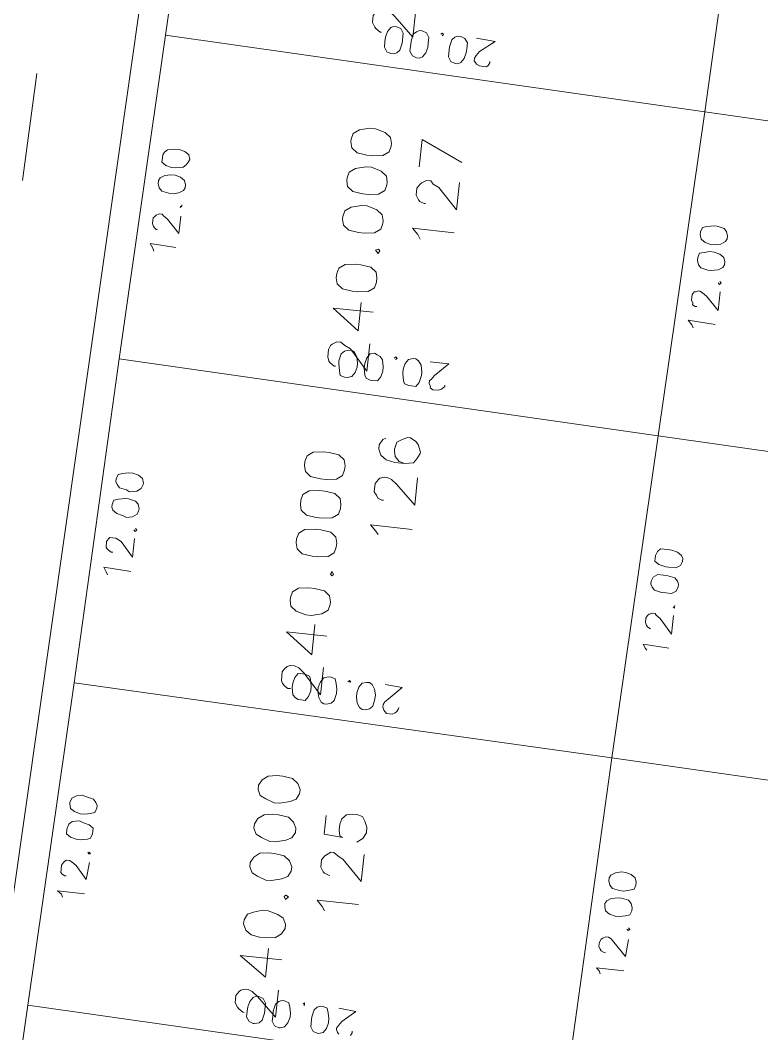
# Model space of a CAD drawing. Header units: metres. Extents: x -977055 to 805873, y -1033982 to 242021.
# Drawn here: x 2475.23 to 2502.61, y 827.98 to 865.4 of the extents above; entities that cross this region are included whole.
import ezdxf

# ---------------------------------------------------------------- set-up
doc = ezdxf.new("R2010")
doc.units = ezdxf.units.M
for name, color, linetype in [('PDF_acera', 7, 'Continuous'), ('PDF_areas por lote', 7, 'Continuous'), ('PDF_COTAS', 7, 'Continuous'), ('PDF_linea de centro', 7, 'Continuous'), ('PDF_LOTES', 7, 'Continuous'), ('PDF_No. lotes', 7, 'Continuous')]:
    doc.layers.add(name, color=color, linetype=linetype)

# ---------------------------------------------------------------- blocks, each defined once
blk = doc.blocks.new('CALLE')
at = {"layer": 'PDF_acera', "lineweight": 9}
blk.add_lwpolyline([(-139.031424, -91.826784), (-137.676672, -90.556704), (-136.618272, -59.439744), (-137.888352, -58.084992), (-293.684832, -52.750656), (-245.083104, -88.185888)], close=True, dxfattribs=at)
at = {"layer": 'PDF_areas por lote', "lineweight": 9}
for points in [[(-175.398048, -64.012032), (-175.398048, -63.969696), (-175.313376, -63.842688), (-175.27104, -63.800352), (-175.144032, -63.71568), (-174.932352, -63.71568), (-174.805344, -63.800352), (-174.763008, -63.842688), (-174.720672, -63.969696), (-174.720672, -64.054368), (-174.763008, -64.181376), (-174.890016, -64.35072), (-175.440384, -64.943424), (-174.636, -64.943424)], [(-173.746944, -64.943424), (-173.746944, -63.71568), (-174.297312, -64.520064), (-173.450592, -64.520064)], [(-165.787776, -64.35072), (-165.787776, -64.266048), (-165.74544, -64.181376), (-165.660768, -64.096704), (-165.576096, -64.054368), (-165.32208, -64.054368), (-165.237408, -64.096704), (-165.152736, -64.181376), (-165.1104, -64.266048), (-165.1104, -64.393056), (-165.152736, -64.520064), (-165.279744, -64.689408), (-165.872448, -65.239776), (-165.068064, -65.239776)], [(-164.136672, -65.239776), (-164.136672, -64.054368), (-164.729376, -64.858752), (-163.84032, -64.858752)], [(-156.21984, -64.647072), (-156.21984, -64.604736), (-156.135168, -64.477728), (-156.092832, -64.435392), (-155.965824, -64.393056), (-155.754144, -64.393056), (-155.627136, -64.435392), (-155.5848, -64.477728), (-155.500128, -64.604736), (-155.500128, -64.731744), (-155.5848, -64.858752), (-155.669472, -65.028096), (-156.262176, -65.578464), (-155.457792, -65.578464)], [(-154.5264, -65.578464), (-154.5264, -64.393056), (-155.119104, -65.19744), (-154.272384, -65.19744)], [(-146.313216, -64.943424), (-146.313216, -64.901088), (-146.228544, -64.77408), (-146.186208, -64.731744), (-146.0592, -64.647072), (-145.84752, -64.647072), (-145.720512, -64.731744), (-145.678176, -64.77408), (-145.63584, -64.901088), (-145.63584, -65.028096), (-145.678176, -65.112768), (-145.805184, -65.282112), (-146.355552, -65.874816), (-145.551168, -65.874816)]]:
    blk.add_lwpolyline(points, dxfattribs=at)
for points in [[(-172.815552, -63.71568), (-172.984896, -63.800352), (-173.111904, -63.969696), (-173.15424, -64.223712), (-173.15424, -64.393056), (-173.111904, -64.689408), (-172.984896, -64.858752), (-172.815552, -64.943424), (-172.688544, -64.943424), (-172.5192, -64.858752), (-172.434528, -64.689408), (-172.349856, -64.393056), (-172.349856, -64.223712), (-172.434528, -63.969696), (-172.5192, -63.800352), (-172.688544, -63.71568)], [(-171.122112, -63.71568), (-171.291456, -63.800352), (-171.376128, -63.969696), (-171.4608, -64.223712), (-171.4608, -64.393056), (-171.376128, -64.689408), (-171.291456, -64.858752), (-171.122112, -64.943424), (-170.995104, -64.943424), (-170.82576, -64.858752), (-170.698752, -64.689408), (-170.656416, -64.393056), (-170.656416, -64.223712), (-170.698752, -63.969696), (-170.82576, -63.800352), (-170.995104, -63.71568)], [(-169.97904, -63.71568), (-170.148384, -63.800352), (-170.233056, -63.969696), (-170.317728, -64.223712), (-170.317728, -64.393056), (-170.233056, -64.689408), (-170.148384, -64.858752), (-169.97904, -64.943424), (-169.852032, -64.943424), (-169.682688, -64.858752), (-169.55568, -64.689408), (-169.513344, -64.393056), (-169.513344, -64.223712), (-169.55568, -63.969696), (-169.682688, -63.800352), (-169.852032, -63.71568)], [(-168.835968, -63.71568), (-169.005312, -63.800352), (-169.089984, -63.969696), (-169.174656, -64.223712), (-169.174656, -64.393056), (-169.089984, -64.689408), (-169.005312, -64.858752), (-168.835968, -64.943424), (-168.70896, -64.943424), (-168.539616, -64.858752), (-168.412608, -64.689408), (-168.370272, -64.393056), (-168.370272, -64.223712), (-168.412608, -63.969696), (-168.539616, -63.800352), (-168.70896, -63.71568)], [(-163.20528, -64.054368), (-163.374624, -64.096704), (-163.501632, -64.266048), (-163.586304, -64.5624), (-163.586304, -64.731744), (-163.501632, -65.028096), (-163.374624, -65.19744), (-163.20528, -65.239776), (-163.120608, -65.239776), (-162.951264, -65.19744), (-162.824256, -65.028096), (-162.78192, -64.731744), (-162.78192, -64.5624), (-162.824256, -64.266048), (-162.951264, -64.096704), (-163.120608, -64.054368)], [(-161.51184, -64.054368), (-161.681184, -64.096704), (-161.808192, -64.266048), (-161.850528, -64.5624), (-161.850528, -64.731744), (-161.808192, -65.028096), (-161.681184, -65.19744), (-161.51184, -65.239776), (-161.384832, -65.239776), (-161.215488, -65.19744), (-161.08848, -65.028096), (-161.046144, -64.731744), (-161.046144, -64.5624), (-161.08848, -64.266048), (-161.215488, -64.096704), (-161.384832, -64.054368)], [(-160.368768, -64.054368), (-160.538112, -64.096704), (-160.66512, -64.266048), (-160.707456, -64.5624), (-160.707456, -64.731744), (-160.66512, -65.028096), (-160.538112, -65.19744), (-160.368768, -65.239776), (-160.24176, -65.239776), (-160.072416, -65.19744), (-159.945408, -65.028096), (-159.903072, -64.731744), (-159.903072, -64.5624), (-159.945408, -64.266048), (-160.072416, -64.096704), (-160.24176, -64.054368)], [(-159.225696, -64.054368), (-159.39504, -64.096704), (-159.522048, -64.266048), (-159.564384, -64.5624), (-159.564384, -64.731744), (-159.522048, -65.028096), (-159.39504, -65.19744), (-159.225696, -65.239776), (-159.098688, -65.239776), (-158.929344, -65.19744), (-158.802336, -65.028096), (-158.76, -64.731744), (-158.76, -64.5624), (-158.802336, -64.266048), (-158.929344, -64.096704), (-159.098688, -64.054368)], [(-153.637344, -64.393056), (-153.806688, -64.435392), (-153.933696, -64.604736), (-153.976032, -64.901088), (-153.976032, -65.070432), (-153.933696, -65.366784), (-153.806688, -65.536128), (-153.637344, -65.578464), (-153.510336, -65.578464), (-153.340992, -65.536128), (-153.213984, -65.366784), (-153.171648, -65.070432), (-153.171648, -64.901088), (-153.213984, -64.604736), (-153.340992, -64.435392), (-153.510336, -64.393056)], [(-151.901568, -64.393056), (-152.070912, -64.435392), (-152.19792, -64.604736), (-152.240256, -64.901088), (-152.240256, -65.070432), (-152.19792, -65.366784), (-152.070912, -65.536128), (-151.901568, -65.578464), (-151.816896, -65.578464), (-151.647552, -65.536128), (-151.520544, -65.366784), (-151.435872, -65.070432), (-151.435872, -64.901088), (-151.520544, -64.604736), (-151.647552, -64.435392), (-151.816896, -64.393056)], [(-150.758496, -64.393056), (-150.92784, -64.435392), (-151.054848, -64.604736), (-151.097184, -64.901088), (-151.097184, -65.070432), (-151.054848, -65.366784), (-150.92784, -65.536128), (-150.758496, -65.578464), (-150.673824, -65.578464), (-150.50448, -65.536128), (-150.377472, -65.366784), (-150.2928, -65.070432), (-150.2928, -64.901088), (-150.377472, -64.604736), (-150.50448, -64.435392), (-150.673824, -64.393056)], [(-149.615424, -64.393056), (-149.784768, -64.435392), (-149.911776, -64.604736), (-149.954112, -64.901088), (-149.954112, -65.070432), (-149.911776, -65.366784), (-149.784768, -65.536128), (-149.615424, -65.578464), (-149.530752, -65.578464), (-149.361408, -65.536128), (-149.2344, -65.366784), (-149.149728, -65.070432), (-149.149728, -64.901088), (-149.2344, -64.604736), (-149.361408, -64.435392), (-149.530752, -64.393056)], [(-171.88416, -64.816416), (-171.968832, -64.858752), (-171.88416, -64.943424), (-171.841824, -64.858752)], [(-162.316224, -65.155104), (-162.35856, -65.19744), (-162.316224, -65.239776), (-162.231552, -65.19744)], [(-152.705952, -65.451456), (-152.790624, -65.536128), (-152.705952, -65.578464), (-152.663616, -65.536128)]]:
    blk.add_lwpolyline(points, close=True, dxfattribs=at)
at = {"layer": 'PDF_COTAS', "lineweight": 9}
for points in [[(-172.603872, -58.339008), (-172.5192, -58.296672), (-172.434528, -58.169664), (-172.434528, -58.974048)], [(-171.968832, -58.381344), (-171.968832, -58.339008), (-171.926496, -58.254336), (-171.88416, -58.212), (-171.799488, -58.212), (-171.67248, -58.212), (-171.587808, -58.254336), (-171.545472, -58.296672), (-171.503136, -58.339008), (-171.503136, -58.42368), (-171.545472, -58.508352), (-171.630144, -58.63536), (-172.011168, -58.974048), (-171.503136, -59.016384)], [(-163.035936, -58.63536), (-162.951264, -58.593024), (-162.824256, -58.508352), (-162.866592, -59.312736)], [(-162.35856, -58.720032), (-162.35856, -58.677696), (-162.316224, -58.593024), (-162.273888, -58.550688), (-162.231552, -58.508352), (-162.062208, -58.508352), (-161.977536, -58.550688), (-161.9352, -58.593024), (-161.9352, -58.677696), (-161.9352, -58.762368), (-161.977536, -58.84704), (-162.019872, -58.931712), (-162.443232, -59.312736), (-161.892864, -59.312736)], [(-171.206784, -58.931712), (-171.24912, -58.974048), (-171.24912, -59.016384), (-171.206784, -58.974048)], [(-153.425664, -58.974048), (-153.340992, -58.931712), (-153.213984, -58.84704), (-153.25632, -59.609088)], [(-152.790624, -59.016384), (-152.790624, -58.974048), (-152.748288, -58.931712), (-152.705952, -58.889376), (-152.62128, -58.84704), (-152.451936, -58.84704), (-152.4096, -58.889376), (-152.367264, -58.931712), (-152.324928, -59.016384), (-152.324928, -59.101056), (-152.367264, -59.143392), (-152.451936, -59.2704), (-152.83296, -59.651424), (-152.324928, -59.651424)], [(-161.638848, -59.2704), (-161.681184, -59.312736), (-161.638848, -59.355072), (-161.596512, -59.312736)], [(-152.028576, -59.609088), (-152.070912, -59.609088), (-152.028576, -59.651424), (-151.98624, -59.651424)], [(-175.736736, -67.187232), (-175.652064, -67.229568), (-175.609728, -67.229568), (-175.652064, -67.229568), (-175.736736, -67.187232)], [(-175.736736, -66.848544), (-175.6944, -66.806208), (-175.609728, -66.763872), (-175.567392, -66.763872), (-175.48272, -66.806208), (-175.355712, -66.89088), (-175.017024, -67.271904), (-174.974688, -66.763872), (-175.017024, -67.271904), (-175.355712, -66.89088), (-175.48272, -66.806208), (-175.567392, -66.763872), (-175.609728, -66.763872), (-175.6944, -66.806208), (-175.736736, -66.848544)]]:
    blk.add_lwpolyline(points, dxfattribs=at)
for points in [[(-170.61408, -58.254336), (-170.741088, -58.254336), (-170.82576, -58.381344), (-170.868096, -58.550688), (-170.868096, -58.677696), (-170.82576, -58.889376), (-170.783424, -58.974048), (-170.656416, -59.016384), (-170.571744, -59.016384), (-170.487072, -59.016384), (-170.4024, -58.889376), (-170.360064, -58.720032), (-170.317728, -58.593024), (-170.360064, -58.381344), (-170.444736, -58.296672), (-170.571744, -58.254336)], [(-169.852032, -58.254336), (-169.97904, -58.296672), (-170.063712, -58.42368), (-170.106048, -58.593024), (-170.106048, -58.720032), (-170.063712, -58.889376), (-170.021376, -59.016384), (-169.894368, -59.05872), (-169.809696, -59.05872), (-169.725024, -59.016384), (-169.640352, -58.931712), (-169.598016, -58.720032), (-169.55568, -58.593024), (-169.598016, -58.42368), (-169.682688, -58.296672), (-169.809696, -58.254336)], [(-161.046144, -58.550688), (-161.130816, -58.593024), (-161.215488, -58.720032), (-161.257824, -58.889376), (-161.30016, -59.016384), (-161.257824, -59.185728), (-161.173152, -59.312736), (-161.046144, -59.355072), (-161.003808, -59.355072), (-160.8768, -59.312736), (-160.792128, -59.228064), (-160.749792, -59.016384), (-160.749792, -58.931712), (-160.792128, -58.720032), (-160.834464, -58.593024), (-160.961472, -58.550688)], [(-160.284096, -58.593024), (-160.368768, -58.63536), (-160.45344, -58.720032), (-160.495776, -58.931712), (-160.538112, -59.016384), (-160.495776, -59.228064), (-160.411104, -59.355072), (-160.284096, -59.397408), (-160.24176, -59.397408), (-160.114752, -59.355072), (-160.03008, -59.228064), (-159.987744, -59.05872), (-159.987744, -58.931712), (-160.03008, -58.762368), (-160.072416, -58.63536), (-160.199424, -58.593024)], [(-151.435872, -58.889376), (-151.56288, -58.931712), (-151.647552, -59.016384), (-151.689888, -59.228064), (-151.689888, -59.355072), (-151.647552, -59.524416), (-151.56288, -59.651424), (-151.478208, -59.69376), (-151.393536, -59.69376), (-151.266528, -59.651424), (-151.181856, -59.524416), (-151.13952, -59.355072), (-151.13952, -59.228064), (-151.181856, -59.05872), (-151.266528, -58.931712), (-151.3512, -58.889376)], [(-150.673824, -58.931712), (-150.800832, -58.931712), (-150.885504, -59.05872), (-150.92784, -59.228064), (-150.92784, -59.355072), (-150.885504, -59.566752), (-150.800832, -59.651424), (-150.71616, -59.69376), (-150.631488, -59.736096), (-150.50448, -59.69376), (-150.419808, -59.566752), (-150.377472, -59.397408), (-150.377472, -59.2704), (-150.419808, -59.05872), (-150.50448, -58.974048), (-150.589152, -58.931712)], [(-175.6944, -64.35072), (-175.652064, -64.477728), (-175.567392, -64.5624), (-175.355712, -64.604736), (-175.27104, -64.604736), (-175.05936, -64.604736), (-174.932352, -64.520064), (-174.890016, -64.393056), (-174.890016, -64.308384), (-174.932352, -64.223712), (-175.05936, -64.13904), (-175.228704, -64.096704), (-175.355712, -64.096704), (-175.525056, -64.096704), (-175.652064, -64.181376), (-175.6944, -64.308384)], [(-175.6944, -64.35072), (-175.652064, -64.477728), (-175.567392, -64.5624), (-175.355712, -64.604736), (-175.27104, -64.604736), (-175.05936, -64.604736), (-174.932352, -64.520064), (-174.890016, -64.393056), (-174.890016, -64.308384), (-174.932352, -64.223712), (-175.05936, -64.13904), (-175.228704, -64.096704), (-175.355712, -64.096704), (-175.525056, -64.096704), (-175.652064, -64.181376), (-175.6944, -64.308384)], [(-166.084128, -64.689408), (-166.084128, -64.816416), (-165.95712, -64.901088), (-165.787776, -64.943424), (-165.660768, -64.943424), (-165.449088, -64.901088), (-165.364416, -64.858752), (-165.32208, -64.731744), (-165.32208, -64.647072), (-165.32208, -64.520064), (-165.449088, -64.435392), (-165.618432, -64.393056), (-165.74544, -64.393056), (-165.95712, -64.435392), (-166.041792, -64.520064), (-166.084128, -64.604736)], [(-166.084128, -64.689408), (-166.084128, -64.816416), (-165.95712, -64.901088), (-165.787776, -64.943424), (-165.660768, -64.943424), (-165.449088, -64.901088), (-165.364416, -64.858752), (-165.32208, -64.731744), (-165.32208, -64.647072), (-165.32208, -64.520064), (-165.449088, -64.435392), (-165.618432, -64.393056), (-165.74544, -64.393056), (-165.95712, -64.435392), (-166.041792, -64.520064), (-166.084128, -64.604736)], [(-175.736736, -65.112768), (-175.6944, -65.239776), (-175.567392, -65.324448), (-175.398048, -65.366784), (-175.27104, -65.366784), (-175.101696, -65.324448), (-174.974688, -65.282112), (-174.932352, -65.155104), (-174.932352, -65.070432), (-174.974688, -64.98576), (-175.05936, -64.901088), (-175.27104, -64.858752), (-175.355712, -64.858752), (-175.567392, -64.858752), (-175.6944, -64.943424), (-175.736736, -65.070432)], [(-175.736736, -65.112768), (-175.6944, -65.239776), (-175.567392, -65.324448), (-175.398048, -65.366784), (-175.27104, -65.366784), (-175.101696, -65.324448), (-174.974688, -65.282112), (-174.932352, -65.155104), (-174.932352, -65.070432), (-174.974688, -64.98576), (-175.05936, -64.901088), (-175.27104, -64.858752), (-175.355712, -64.858752), (-175.567392, -64.858752), (-175.6944, -64.943424), (-175.736736, -65.070432)], [(-156.516192, -65.028096), (-156.473856, -65.155104), (-156.346848, -65.239776), (-156.177504, -65.282112), (-156.050496, -65.282112), (-155.881152, -65.239776), (-155.754144, -65.155104), (-155.711808, -65.070432), (-155.711808, -64.98576), (-155.754144, -64.858752), (-155.838816, -64.77408), (-156.050496, -64.731744), (-156.135168, -64.731744), (-156.346848, -64.77408), (-156.473856, -64.816416), (-156.516192, -64.943424)], [(-156.516192, -65.028096), (-156.473856, -65.155104), (-156.346848, -65.239776), (-156.177504, -65.282112), (-156.050496, -65.282112), (-155.881152, -65.239776), (-155.754144, -65.155104), (-155.711808, -65.070432), (-155.711808, -64.98576), (-155.754144, -64.858752), (-155.838816, -64.77408), (-156.050496, -64.731744), (-156.135168, -64.731744), (-156.346848, -64.77408), (-156.473856, -64.816416), (-156.516192, -64.943424)], [(-166.126464, -65.451456), (-166.084128, -65.578464), (-165.999456, -65.663136), (-165.787776, -65.705472), (-165.660768, -65.705472), (-165.491424, -65.663136), (-165.364416, -65.6208), (-165.32208, -65.493792), (-165.32208, -65.40912), (-165.364416, -65.282112), (-165.491424, -65.19744), (-165.660768, -65.155104), (-165.787776, -65.155104), (-165.95712, -65.19744), (-166.084128, -65.282112), (-166.126464, -65.366784)], [(-166.126464, -65.451456), (-166.084128, -65.578464), (-165.999456, -65.663136), (-165.787776, -65.705472), (-165.660768, -65.705472), (-165.491424, -65.663136), (-165.364416, -65.6208), (-165.32208, -65.493792), (-165.32208, -65.40912), (-165.364416, -65.282112), (-165.491424, -65.19744), (-165.660768, -65.155104), (-165.787776, -65.155104), (-165.95712, -65.19744), (-166.084128, -65.282112), (-166.126464, -65.366784)], [(-146.90592, -65.366784), (-146.863584, -65.451456), (-146.778912, -65.536128), (-146.567232, -65.578464), (-146.48256, -65.578464), (-146.27088, -65.578464), (-146.143872, -65.493792), (-146.101536, -65.366784), (-146.101536, -65.282112), (-146.143872, -65.19744), (-146.27088, -65.112768), (-146.440224, -65.070432), (-146.567232, -65.070432), (-146.736576, -65.070432), (-146.863584, -65.155104), (-146.90592, -65.282112)], [(-146.90592, -65.366784), (-146.863584, -65.451456), (-146.778912, -65.536128), (-146.567232, -65.578464), (-146.48256, -65.578464), (-146.27088, -65.578464), (-146.143872, -65.493792), (-146.101536, -65.366784), (-146.101536, -65.282112), (-146.143872, -65.19744), (-146.27088, -65.112768), (-146.440224, -65.070432), (-146.567232, -65.070432), (-146.736576, -65.070432), (-146.863584, -65.155104), (-146.90592, -65.282112)], [(-156.516192, -65.790144), (-156.516192, -65.917152), (-156.389184, -66.001824), (-156.21984, -66.04416), (-156.092832, -66.04416), (-155.881152, -66.001824), (-155.79648, -65.917152), (-155.754144, -65.83248), (-155.711808, -65.747808), (-155.754144, -65.6208), (-155.881152, -65.536128), (-156.050496, -65.493792), (-156.177504, -65.493792), (-156.389184, -65.536128), (-156.473856, -65.578464), (-156.516192, -65.705472)], [(-156.516192, -65.790144), (-156.516192, -65.917152), (-156.389184, -66.001824), (-156.21984, -66.04416), (-156.092832, -66.04416), (-155.881152, -66.001824), (-155.79648, -65.917152), (-155.754144, -65.83248), (-155.711808, -65.747808), (-155.754144, -65.6208), (-155.881152, -65.536128), (-156.050496, -65.493792), (-156.177504, -65.493792), (-156.389184, -65.536128), (-156.473856, -65.578464), (-156.516192, -65.705472)], [(-174.974688, -65.705472), (-174.932352, -65.747808), (-174.974688, -65.747808), (-175.017024, -65.747808), (-174.974688, -65.747808), (-174.932352, -65.747808)], [(-146.948256, -66.128832), (-146.90592, -66.213504), (-146.778912, -66.298176), (-146.609568, -66.340512), (-146.48256, -66.340512), (-146.313216, -66.340512), (-146.186208, -66.25584), (-146.143872, -66.128832), (-146.143872, -66.04416), (-146.186208, -65.959488), (-146.27088, -65.874816), (-146.48256, -65.83248), (-146.567232, -65.83248), (-146.778912, -65.83248), (-146.90592, -65.917152), (-146.948256, -66.04416)], [(-146.948256, -66.128832), (-146.90592, -66.213504), (-146.778912, -66.298176), (-146.609568, -66.340512), (-146.48256, -66.340512), (-146.313216, -66.340512), (-146.186208, -66.25584), (-146.143872, -66.128832), (-146.143872, -66.04416), (-146.186208, -65.959488), (-146.27088, -65.874816), (-146.48256, -65.83248), (-146.567232, -65.83248), (-146.778912, -65.83248), (-146.90592, -65.917152), (-146.948256, -66.04416)], [(-175.779072, -66.25584), (-175.736736, -66.382848), (-175.609728, -66.46752), (-175.440384, -66.509856), (-175.313376, -66.509856), (-175.144032, -66.46752), (-175.017024, -66.425184), (-174.974688, -66.298176), (-174.974688, -66.213504), (-175.017024, -66.128832), (-175.101696, -66.04416), (-175.313376, -66.001824), (-175.398048, -66.001824), (-175.609728, -66.001824), (-175.736736, -66.086496), (-175.779072, -66.213504)], [(-175.779072, -66.25584), (-175.736736, -66.382848), (-175.609728, -66.46752), (-175.440384, -66.509856), (-175.313376, -66.509856), (-175.144032, -66.46752), (-175.017024, -66.425184), (-174.974688, -66.298176), (-174.974688, -66.213504), (-175.017024, -66.128832), (-175.101696, -66.04416), (-175.313376, -66.001824), (-175.398048, -66.001824), (-175.609728, -66.001824), (-175.736736, -66.086496), (-175.779072, -66.213504)], [(-165.406752, -66.001824), (-165.364416, -66.04416), (-165.406752, -66.086496), (-165.406752, -66.04416), (-165.406752, -66.086496), (-165.364416, -66.04416)], [(-166.1688, -66.594528), (-166.126464, -66.721536), (-166.041792, -66.806208), (-165.830112, -66.848544), (-165.703104, -66.848544), (-165.53376, -66.806208), (-165.406752, -66.721536), (-165.364416, -66.636864), (-165.364416, -66.552192), (-165.406752, -66.425184), (-165.53376, -66.340512), (-165.703104, -66.298176), (-165.830112, -66.298176), (-165.999456, -66.340512), (-166.126464, -66.425184), (-166.1688, -66.509856)], [(-166.1688, -66.594528), (-166.126464, -66.721536), (-166.041792, -66.806208), (-165.830112, -66.848544), (-165.703104, -66.848544), (-165.53376, -66.806208), (-165.406752, -66.721536), (-165.364416, -66.636864), (-165.364416, -66.552192), (-165.406752, -66.425184), (-165.53376, -66.340512), (-165.703104, -66.298176), (-165.830112, -66.298176), (-165.999456, -66.340512), (-166.126464, -66.425184), (-166.1688, -66.509856)], [(-155.79648, -66.340512), (-155.754144, -66.382848), (-155.79648, -66.425184), (-155.838816, -66.382848), (-155.79648, -66.425184), (-155.754144, -66.382848)], [(-156.558528, -66.933216), (-156.558528, -67.060224), (-156.43152, -67.144896), (-156.21984, -67.187232), (-156.135168, -67.187232), (-155.923488, -67.144896), (-155.79648, -67.060224), (-155.754144, -66.975552), (-155.754144, -66.89088), (-155.79648, -66.763872), (-155.923488, -66.6792), (-156.092832, -66.636864), (-156.21984, -66.636864), (-156.43152, -66.6792), (-156.516192, -66.721536), (-156.558528, -66.848544)], [(-156.558528, -66.933216), (-156.558528, -67.060224), (-156.43152, -67.144896), (-156.21984, -67.187232), (-156.135168, -67.187232), (-155.923488, -67.144896), (-155.79648, -67.060224), (-155.754144, -66.975552), (-155.754144, -66.89088), (-155.79648, -66.763872), (-155.923488, -66.6792), (-156.092832, -66.636864), (-156.21984, -66.636864), (-156.43152, -66.6792), (-156.516192, -66.721536), (-156.558528, -66.848544)], [(-146.186208, -66.6792), (-146.143872, -66.721536), (-146.186208, -66.763872), (-146.228544, -66.721536), (-146.186208, -66.763872), (-146.143872, -66.721536)], [(-146.990592, -67.271904), (-146.948256, -67.356576), (-146.821248, -67.441248), (-146.651904, -67.483584), (-146.524896, -67.483584), (-146.355552, -67.483584), (-146.228544, -67.398912), (-146.186208, -67.271904), (-146.186208, -67.187232), (-146.228544, -67.10256), (-146.313216, -67.017888), (-146.524896, -66.975552), (-146.609568, -66.975552), (-146.821248, -66.975552), (-146.948256, -67.060224), (-146.990592, -67.187232)], [(-146.990592, -67.271904), (-146.948256, -67.356576), (-146.821248, -67.441248), (-146.651904, -67.483584), (-146.524896, -67.483584), (-146.355552, -67.483584), (-146.228544, -67.398912), (-146.186208, -67.271904), (-146.186208, -67.187232), (-146.228544, -67.10256), (-146.313216, -67.017888), (-146.524896, -66.975552), (-146.609568, -66.975552), (-146.821248, -66.975552), (-146.948256, -67.060224), (-146.990592, -67.187232)], [(-165.364416, -67.10256), (-165.406752, -67.610592), (-165.787776, -67.229568), (-165.872448, -67.144896), (-165.95712, -67.10256), (-166.041792, -67.10256), (-166.126464, -67.144896), (-166.1688, -67.187232), (-166.211136, -67.229568), (-166.211136, -67.398912), (-166.1688, -67.483584), (-166.126464, -67.52592), (-166.041792, -67.568256), (-165.999456, -67.568256), (-166.041792, -67.568256), (-166.126464, -67.52592), (-166.1688, -67.483584), (-166.211136, -67.398912), (-166.211136, -67.229568), (-166.1688, -67.187232), (-166.126464, -67.144896), (-166.041792, -67.10256), (-165.95712, -67.10256), (-165.872448, -67.144896), (-165.787776, -67.229568), (-165.406752, -67.610592)], [(-155.79648, -67.398912), (-155.79648, -67.94928), (-156.177504, -67.568256), (-156.304512, -67.483584), (-156.346848, -67.441248), (-156.43152, -67.441248), (-156.516192, -67.483584), (-156.558528, -67.483584), (-156.600864, -67.568256), (-156.600864, -67.7376), (-156.558528, -67.822272), (-156.516192, -67.864608), (-156.473856, -67.906944), (-156.43152, -67.906944), (-156.473856, -67.906944), (-156.516192, -67.864608), (-156.558528, -67.822272), (-156.600864, -67.7376), (-156.600864, -67.568256), (-156.558528, -67.483584), (-156.516192, -67.483584), (-156.43152, -67.441248), (-156.346848, -67.441248), (-156.304512, -67.483584), (-156.177504, -67.568256), (-155.79648, -67.94928)], [(-146.186208, -67.7376), (-146.228544, -68.287968), (-146.567232, -67.864608), (-146.69424, -67.779936), (-146.778912, -67.7376), (-146.863584, -67.7376), (-146.90592, -67.779936), (-146.948256, -67.822272), (-146.990592, -67.906944), (-146.990592, -68.033952), (-146.990592, -68.118624), (-146.948256, -68.16096), (-146.863584, -68.203296), (-146.821248, -68.203296), (-146.863584, -68.203296), (-146.948256, -68.16096), (-146.990592, -68.118624), (-146.990592, -68.033952), (-146.990592, -67.906944), (-146.948256, -67.822272), (-146.90592, -67.779936), (-146.863584, -67.7376), (-146.778912, -67.7376), (-146.69424, -67.779936), (-146.567232, -67.864608), (-146.228544, -68.287968)], [(-172.984896, -74.977056), (-172.984896, -74.172672), (-173.069568, -74.257344), (-173.15424, -74.29968), (-173.069568, -74.257344), (-172.984896, -74.172672)], [(-172.053504, -75.019392), (-172.561536, -74.977056), (-172.180512, -74.596032), (-172.09584, -74.51136), (-172.053504, -74.426688), (-172.053504, -74.342016), (-172.09584, -74.257344), (-172.138176, -74.215008), (-172.222848, -74.172672), (-172.349856, -74.172672), (-172.434528, -74.215008), (-172.476864, -74.257344), (-172.5192, -74.342016), (-172.5192, -74.384352), (-172.5192, -74.342016), (-172.476864, -74.257344), (-172.434528, -74.215008), (-172.349856, -74.172672), (-172.222848, -74.172672), (-172.138176, -74.215008), (-172.09584, -74.257344), (-172.053504, -74.342016), (-172.053504, -74.426688), (-172.09584, -74.51136), (-172.180512, -74.596032), (-172.561536, -74.977056)], [(-171.164448, -74.215008), (-171.291456, -74.257344), (-171.376128, -74.384352), (-171.418464, -74.553696), (-171.418464, -74.680704), (-171.376128, -74.850048), (-171.333792, -74.977056), (-171.206784, -75.019392), (-171.122112, -75.019392), (-170.995104, -74.977056), (-170.910432, -74.892384), (-170.868096, -74.680704), (-170.868096, -74.596032), (-170.910432, -74.384352), (-170.995104, -74.257344), (-171.079776, -74.215008)], [(-171.164448, -74.215008), (-171.291456, -74.257344), (-171.376128, -74.384352), (-171.418464, -74.553696), (-171.418464, -74.680704), (-171.376128, -74.850048), (-171.333792, -74.977056), (-171.206784, -75.019392), (-171.122112, -75.019392), (-170.995104, -74.977056), (-170.910432, -74.892384), (-170.868096, -74.680704), (-170.868096, -74.596032), (-170.910432, -74.384352), (-170.995104, -74.257344), (-171.079776, -74.215008)], [(-170.4024, -74.257344), (-170.529408, -74.29968), (-170.61408, -74.384352), (-170.656416, -74.596032), (-170.656416, -74.72304), (-170.61408, -74.892384), (-170.571744, -75.019392), (-170.444736, -75.061728), (-170.360064, -75.061728), (-170.233056, -75.019392), (-170.148384, -74.892384), (-170.106048, -74.72304), (-170.106048, -74.596032), (-170.148384, -74.426688), (-170.233056, -74.29968), (-170.317728, -74.257344)], [(-170.4024, -74.257344), (-170.529408, -74.29968), (-170.61408, -74.384352), (-170.656416, -74.596032), (-170.656416, -74.72304), (-170.61408, -74.892384), (-170.571744, -75.019392), (-170.444736, -75.061728), (-170.360064, -75.061728), (-170.233056, -75.019392), (-170.148384, -74.892384), (-170.106048, -74.72304), (-170.106048, -74.596032), (-170.148384, -74.426688), (-170.233056, -74.29968), (-170.317728, -74.257344)], [(-163.41696, -75.273408), (-163.374624, -74.51136), (-163.501632, -74.596032), (-163.543968, -74.638368), (-163.501632, -74.596032), (-163.374624, -74.51136)], [(-162.443232, -75.315744), (-162.9936, -75.315744), (-162.57024, -74.93472), (-162.485568, -74.807712), (-162.443232, -74.765376), (-162.443232, -74.680704), (-162.485568, -74.596032), (-162.527904, -74.553696), (-162.612576, -74.51136), (-162.739584, -74.51136), (-162.824256, -74.553696), (-162.866592, -74.596032), (-162.908928, -74.680704), (-162.866592, -74.596032), (-162.824256, -74.553696), (-162.739584, -74.51136), (-162.612576, -74.51136), (-162.527904, -74.553696), (-162.485568, -74.596032), (-162.443232, -74.680704), (-162.443232, -74.765376), (-162.485568, -74.807712), (-162.57024, -74.93472), (-162.9936, -75.315744)], [(-161.596512, -74.553696), (-161.681184, -74.596032), (-161.765856, -74.680704), (-161.808192, -74.892384), (-161.808192, -75.019392), (-161.808192, -75.188736), (-161.72352, -75.315744), (-161.596512, -75.35808), (-161.51184, -75.35808), (-161.427168, -75.315744), (-161.342496, -75.231072), (-161.30016, -75.019392), (-161.30016, -74.892384), (-161.30016, -74.72304), (-161.384832, -74.596032), (-161.51184, -74.553696)], [(-161.596512, -74.553696), (-161.681184, -74.596032), (-161.765856, -74.680704), (-161.808192, -74.892384), (-161.808192, -75.019392), (-161.808192, -75.188736), (-161.72352, -75.315744), (-161.596512, -75.35808), (-161.51184, -75.35808), (-161.427168, -75.315744), (-161.342496, -75.231072), (-161.30016, -75.019392), (-161.30016, -74.892384), (-161.30016, -74.72304), (-161.384832, -74.596032), (-161.51184, -74.553696)], [(-160.834464, -74.596032), (-160.919136, -74.596032), (-161.003808, -74.72304), (-161.046144, -74.93472), (-161.046144, -75.019392), (-161.046144, -75.231072), (-160.961472, -75.35808), (-160.834464, -75.400416), (-160.749792, -75.400416), (-160.66512, -75.35808), (-160.580448, -75.231072), (-160.538112, -75.061728), (-160.538112, -74.93472), (-160.538112, -74.72304), (-160.622784, -74.638368), (-160.749792, -74.596032)], [(-160.834464, -74.596032), (-160.919136, -74.596032), (-161.003808, -74.72304), (-161.046144, -74.93472), (-161.046144, -75.019392), (-161.046144, -75.231072), (-160.961472, -75.35808), (-160.834464, -75.400416), (-160.749792, -75.400416), (-160.66512, -75.35808), (-160.580448, -75.231072), (-160.538112, -75.061728), (-160.538112, -74.93472), (-160.538112, -74.72304), (-160.622784, -74.638368), (-160.749792, -74.596032)], [(-171.714816, -74.977056), (-171.757152, -75.019392), (-171.799488, -74.977056), (-171.757152, -74.93472), (-171.799488, -74.977056), (-171.757152, -75.019392)], [(-153.806688, -75.612096), (-153.764352, -74.807712), (-153.89136, -74.93472), (-153.976032, -74.977056), (-153.89136, -74.93472), (-153.764352, -74.807712)], [(-152.83296, -75.654432), (-153.383328, -75.654432), (-153.002304, -75.273408), (-152.917632, -75.1464), (-152.875296, -75.061728), (-152.875296, -75.019392), (-152.917632, -74.93472), (-152.917632, -74.892384), (-153.002304, -74.850048), (-153.171648, -74.850048), (-153.25632, -74.892384), (-153.298656, -74.892384), (-153.340992, -74.977056), (-153.340992, -75.019392), (-153.340992, -74.977056), (-153.298656, -74.892384), (-153.25632, -74.892384), (-153.171648, -74.850048), (-153.002304, -74.850048), (-152.917632, -74.892384), (-152.917632, -74.93472), (-152.875296, -75.019392), (-152.875296, -75.061728), (-152.917632, -75.1464), (-153.002304, -75.273408), (-153.383328, -75.654432)], [(-151.98624, -74.892384), (-152.113248, -74.93472), (-152.19792, -75.019392), (-152.240256, -75.231072), (-152.240256, -75.315744), (-152.19792, -75.527424), (-152.113248, -75.654432), (-152.028576, -75.696768), (-151.943904, -75.696768), (-151.816896, -75.654432), (-151.732224, -75.527424), (-151.689888, -75.35808), (-151.689888, -75.231072), (-151.732224, -75.061728), (-151.77456, -74.93472), (-151.901568, -74.892384)], [(-151.98624, -74.892384), (-152.113248, -74.93472), (-152.19792, -75.019392), (-152.240256, -75.231072), (-152.240256, -75.315744), (-152.19792, -75.527424), (-152.113248, -75.654432), (-152.028576, -75.696768), (-151.943904, -75.696768), (-151.816896, -75.654432), (-151.732224, -75.527424), (-151.689888, -75.35808), (-151.689888, -75.231072), (-151.732224, -75.061728), (-151.77456, -74.93472), (-151.901568, -74.892384)], [(-151.224192, -74.892384), (-151.3512, -74.93472), (-151.435872, -75.061728), (-151.478208, -75.231072), (-151.478208, -75.35808), (-151.435872, -75.527424), (-151.3512, -75.654432), (-151.266528, -75.696768), (-151.181856, -75.696768), (-151.054848, -75.654432), (-150.970176, -75.56976), (-150.92784, -75.35808), (-150.92784, -75.273408), (-150.970176, -75.061728), (-151.012512, -74.93472), (-151.13952, -74.892384)], [(-151.224192, -74.892384), (-151.3512, -74.93472), (-151.435872, -75.061728), (-151.478208, -75.231072), (-151.478208, -75.35808), (-151.435872, -75.527424), (-151.3512, -75.654432), (-151.266528, -75.696768), (-151.181856, -75.696768), (-151.054848, -75.654432), (-150.970176, -75.56976), (-150.92784, -75.35808), (-150.92784, -75.273408), (-150.970176, -75.061728), (-151.012512, -74.93472), (-151.13952, -74.892384)], [(-162.14688, -75.315744), (-162.189216, -75.315744), (-162.231552, -75.315744), (-162.189216, -75.273408), (-162.231552, -75.315744), (-162.189216, -75.315744)], [(-152.536608, -75.612096), (-152.578944, -75.654432), (-152.62128, -75.612096), (-152.578944, -75.56976), (-152.62128, -75.612096), (-152.578944, -75.654432)]]:
    blk.add_lwpolyline(points, close=True, dxfattribs=at)
at = {"layer": 'PDF_linea de centro', "lineweight": 9}
blk.add_lwpolyline([(-148.59936, -54.994464), (-151.77456, -54.909792)], dxfattribs=at)
at = {"layer": 'PDF_LOTES', "lineweight": 20}
for points in [[(-186.024384, -73.325952), (-176.414112, -73.66464), (-175.863744, -57.661632), (-185.474016, -57.322944)], [(-176.414112, -73.66464), (-166.80384, -73.960992), (-166.295808, -58.00032), (-175.863744, -57.661632)], [(-166.80384, -73.960992), (-157.235904, -74.29968), (-156.685536, -58.296672), (-166.295808, -58.00032)], [(-157.235904, -74.29968), (-147.625632, -74.638368), (-147.075264, -58.63536), (-156.685536, -58.296672)], [(-147.625632, -74.638368), (-138.01536, -74.93472), (-137.507328, -59.778432), (-138.269376, -58.931712), (-147.075264, -58.63536)], [(-176.96448, -89.625312), (-167.354208, -89.964), (-166.80384, -73.960992), (-176.414112, -73.66464)], [(-167.354208, -89.964), (-157.786272, -90.302688), (-157.235904, -74.29968), (-166.80384, -73.960992)], [(-157.786272, -90.302688), (-148.176, -90.641376), (-147.625632, -74.638368), (-157.235904, -74.29968)], [(-148.176, -90.641376), (-139.370112, -90.937728), (-138.565728, -90.133344), (-138.01536, -74.93472), (-147.625632, -74.638368)]]:
    blk.add_lwpolyline(points, close=True, dxfattribs=at)
at = {"layer": 'PDF_No. lotes', "lineweight": 20}
for points in [[(-172.180512, -66.04416), (-172.053504, -65.959488), (-171.88416, -65.790144), (-171.88416, -67.017888)], [(-171.122112, -66.086496), (-171.122112, -66.04416), (-171.079776, -65.917152), (-171.03744, -65.874816), (-170.910432, -65.790144), (-170.698752, -65.790144), (-170.571744, -65.874816), (-170.529408, -65.917152), (-170.444736, -66.04416), (-170.444736, -66.128832), (-170.529408, -66.25584), (-170.61408, -66.425184), (-171.206784, -67.017888), (-170.4024, -67.017888)], [(-169.386336, -65.790144), (-169.936704, -65.790144), (-169.97904, -66.340512), (-169.936704, -66.25584), (-169.76736, -66.213504), (-169.598016, -66.213504), (-169.428672, -66.25584), (-169.301664, -66.382848), (-169.259328, -66.552192), (-169.259328, -66.6792), (-169.301664, -66.848544), (-169.428672, -66.933216), (-169.598016, -67.017888), (-169.76736, -67.017888), (-169.936704, -66.933216), (-169.97904, -66.89088), (-170.063712, -66.763872)], [(-161.003808, -66.425184), (-160.919136, -66.340512), (-160.749792, -66.171168), (-160.749792, -67.398912)], [(-159.987744, -66.46752), (-159.987744, -66.425184), (-159.945408, -66.298176), (-159.860736, -66.25584), (-159.776064, -66.171168), (-159.522048, -66.171168), (-159.39504, -66.25584), (-159.352704, -66.298176), (-159.310368, -66.425184), (-159.310368, -66.509856), (-159.352704, -66.636864), (-159.479712, -66.806208), (-160.03008, -67.398912), (-159.225696, -67.398912)], [(-158.167296, -66.340512), (-158.209632, -66.25584), (-158.378976, -66.171168), (-158.505984, -66.171168), (-158.675328, -66.25584), (-158.802336, -66.425184), (-158.844672, -66.6792), (-158.844672, -66.975552), (-158.802336, -67.229568), (-158.675328, -67.31424), (-158.505984, -67.398912), (-158.463648, -67.398912), (-158.251968, -67.31424), (-158.167296, -67.229568), (-158.082624, -67.060224), (-158.082624, -66.975552), (-158.167296, -66.806208), (-158.251968, -66.6792), (-158.463648, -66.636864), (-158.505984, -66.636864), (-158.675328, -66.6792), (-158.802336, -66.806208), (-158.844672, -66.975552)], [(-152.240256, -66.721536), (-152.113248, -66.636864), (-151.943904, -66.46752), (-151.943904, -67.695264)], [(-151.181856, -66.763872), (-151.181856, -66.721536), (-151.13952, -66.594528), (-151.097184, -66.552192), (-150.970176, -66.46752), (-150.758496, -66.46752), (-150.631488, -66.552192), (-150.589152, -66.594528), (-150.50448, -66.721536), (-150.50448, -66.848544), (-150.589152, -66.933216), (-150.673824, -67.10256), (-151.266528, -67.695264), (-150.462144, -67.695264)], [(-149.86944, -67.695264), (-149.319072, -66.46752), (-150.123456, -66.46752)]]:
    blk.add_lwpolyline(points, dxfattribs=at)

msp = doc.modelspace()

# ---------------------------------------------------------------- block references
at = {"xscale": 1.255773352820658, "yscale": 1.255773352820658, "zscale": 1.255773352820658, "rotation": 83.85573648860341}
msp.add_blockref('CALLE', (2427.15058, 1056.36283, 1015.371), dxfattribs=at)

doc.saveas('drawing.dxf')
